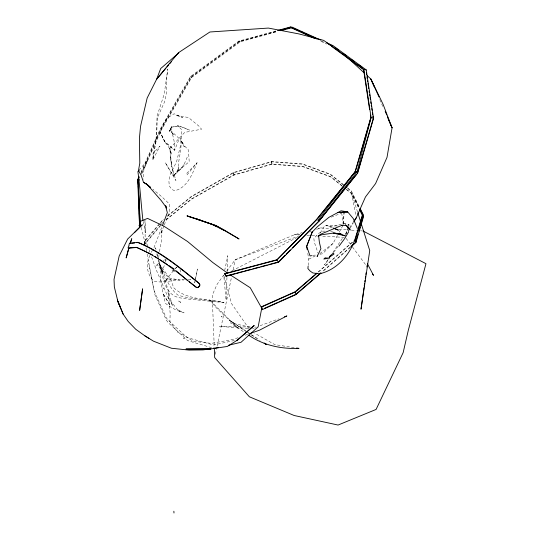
<?xml version="1.0" encoding="UTF-8"?>
<svg xmlns="http://www.w3.org/2000/svg" width="540" height="540" viewBox="0 0 540 540"><rect width="100%" height="100%" fill="white"/><g stroke="black" fill="none" stroke-linecap="round" stroke-linejoin="round"><path stroke-width="0.41" stroke-dasharray="2.7 2.03" d="M226.949 277.459L226.091 300.044L223.709 275.09L217.094 284.317L212.193 295.36L214.245 346.66M227.171 271.607L227.772 255.71L224.728 270.25M343.501 223.763L344.034 212.956L342.725 225.889L337.892 234.637M348.543 231.984L348.644 230.357M348.894 226.287L348.995 224.66L344.75 223.567L330.5 226.908M308.171 265.457L308.704 259.214L307.679 252.788M158.787 260.57L162.209 272.531L158.274 261.144L158.571 258.755M158.666 257.958L159.057 254.772M159.455 251.593L161.285 241.772L162.128 229.406L160.697 234.07L163.991 225.734M165.645 262.022L166.077 259.713L165.665 258.869L163.478 260.564M195.048 281.124L194.724 282.744L195.392 279.437M195.21 280.321L197.465 268.994L195.561 278.613M165.24 260.942L165.665 258.869M215.372 354.308L216.405 349.373M217.094 346.086L231.552 277.04M233.098 269.642L235.163 259.781L294.394 234.731L302.332 232.659M144.234 244.694L144.464 241.184L163.094 219.456M144.686 244.755L144.923 241.232L159.665 224.019M160.427 225.815L144.895 244.154L144.436 244.107L161.089 224.458M345.917 234.272L347.524 228.906M129.506 246.065L129.695 245.437M345.964 234.212L348.239 227.05M348.489 226.253L348.995 224.66L344.797 223.938L344.75 223.567M149.978 255.373C145.53 263.797 146.799 274.651 153.947 281.185C163.809 283.682 173.617 279.166 183.634 280.044M164.288 224.978L165.78 221.191M153.974 247.745L162.115 226.429M172.382 174.353L165.2 162.526L175.932 180.529L171.7 165.807L169.83 148.345L171.524 154.568L169.918 148.898L164.673 141.575L164.93 141.959L160.198 132.246L164.673 141.575L174.582 150.289C174.926 143.829 173.678 137.045 171.322 131.132L179.28 138.632L174.582 150.289L164.93 141.959L160.198 132.246L164.538 121.73L167.353 118.01L174.123 113.771L182.642 117.517L175.642 115.135L188.541 117.572L198.815 126.036L201.596 129.188L184.673 132.415L169.83 148.345L171.349 165.294L173.921 176.863L173.806 175.507L178.274 170.971L179.017 168.696L176.823 171.936C182.574 168.656 185.362 162.257 187.529 156.276M166.104 220.428L169.351 212.828L169.715 204.323L162.479 197.37L152.955 189.277M164.302 265.646L162 271.019L162.729 274.185L161.204 269.156L157.343 264.857L155.608 265.68L160.15 262.359M186.725 173.36L197.073 162.797C192.422 173.583 187.529 187.832 174.548 190.755L171.801 189.344L169.27 185.902L168.865 180.549L170.39 173.867L176.499 162.041L181.406 142.067L181.872 129.904L177.343 125.213L189.446 130.1L180.394 126.164L171.599 126.59L169.175 131.301L172.024 127.022L180.394 126.164M141.102 172.01L160.13 129.303L190.499 76.538L238.842 41.074L275.933 30.956M141.19 172.766L160.508 129.438L190.769 76.822L238.964 41.472L276.743 31.165M141.514 173.448L160.684 130.356L191.363 77.146L240.138 41.377L276.737 31.394M141.602 174.211L161.062 130.484L191.639 77.436L240.26 41.769L276.75 31.813M319.97 254.225L322.454 253.8L333.052 243.385L337.487 235.366M348.401 231.221L349.643 229.102M350.055 228.393L353.369 222.73M151.207 252.362L153.185 249.062M320.26 232.956L325.04 225.288L329.339 226.179L332.357 227.502M169.175 131.301L172.024 127.022L171.599 126.59M180.556 169.243L184.126 164.491M328.205 259.403L324.466 264.951L328.874 258.93M332.883 252.464L343.17 237.202M345.04 234.428L349.252 228.177M349.718 227.489L352.991 222.629M173.435 270.601L166.023 280.139L168.156 278.755L164.228 280.537L171.018 279.099L179.624 280.078L168.446 277.837L163.242 271.377L158.274 261.144M333.761 252.241L338.168 246.22M226.699 271.1L235.163 259.781L298.654 236.081M174.757 268.906L178.052 266.213M187.043 174.899L197.073 162.797M138.989 170.303L147.65 160.022L143.924 169.796L143.242 175.237L143.39 179.185M161.629 223.83L163.235 221.933M160.211 223.385L163.485 219.557M352.229 242.197L317.466 272.585M352.64 242.19L317.736 272.72M350.474 246.895L322.643 271.296M350.359 247.361L322.934 271.411M175.466 268.414L177.019 267.098M167.663 215.723L191.174 196.54L233.51 172.483L271.688 161.555L302.603 163.937L330.507 174.251L343.528 184.721M167.387 216.371L191.45 196.736L233.611 172.78L271.742 161.831L302.522 164.207L330.298 174.474L343.271 184.896M165.807 219.841L191.511 198.896L233.962 174.771L271.91 164.005L302.913 166.394L330.892 176.735L341.996 185.659M166.192 219.956L191.788 199.091L234.063 175.075L271.964 164.281L302.832 166.664L330.689 176.958L342.394 186.368M319.869 253.618L333.052 243.385M231.89 270.857L297.682 237.202M308.704 259.214L316.143 255.488M331.276 217.154L341.064 213.307M309.629 231.984L311.195 231.397M316.683 229.351L320.605 227.887L330.581 228.616M260.118 325.674L278.971 318.809M238.032 337.723L233.26 339.397L211.302 343.386L192.969 341.192L185.652 336.285L177.417 331.978L169.884 321.543L170.181 313.281L167.974 291.573L169.513 300.692L156.499 270.432L151.497 256.608M245.18 335.212L249.149 333.821M318.222 228.508L320.605 227.887M234.353 340.497L213.401 344.999L186.975 337.507L167.677 319.646L166.226 317.763L154.17 291.141L146.725 252.146M312.518 255.508L316.656 254.792M299.822 234.401L294.394 234.731L299.403 234.995M144.835 241.326L144.436 241.279M188.426 279.869L190.822 279.774L188.433 279.7M325.134 231.127L322.097 231.194L318.472 233.638L313.841 238.356L314.273 242.069L318.026 253.071M337.52 225.963L326.126 225.612L331.04 227.259M250.344 327.004L219.449 326.45L249.143 328.475M254.522 327.078L256.19 327.105M184.451 279.578L182.061 279.504L181.69 277.992M306.909 235.386L311.087 235.609M311.918 235.649L316.926 235.919M322.772 236.223L344.466 237.364M252.443 328.705L254.097 328.813M338.897 229.223L348.044 229.892M351.365 230.135L356.353 230.499M360.511 230.803L362.178 230.924M223.992 302.603L186.32 298.87L178.079 297.56L173.941 295.792L170.134 292.849L165.51 285.694L163.013 278.276L159.779 264.539L171.767 281.077L173.367 287.388C186.705 300.564 207.144 298.33 223.992 302.603C208.676 299.39 192.713 300.031 177.822 295.029C168.176 287.321 164.997 275.171 159.779 264.539L160.947 281.306L163.033 293.544L165.362 303.257C170.849 307.766 177.269 310.952 184.079 312.876L178.106 310.014L180.218 311.499L176.87 308.961L170.431 300.733L172.679 306.268L166.88 286.085L159.779 264.539M144.119 242.183L144.572 242.251M294.151 347.625L274.786 344.621L254.725 333.221M330.615 231.545L333.889 232.187M250.027 327.146L230.344 322.765L244.418 332.377M238.842 41.074L240.138 41.377M238.964 41.472L240.26 41.769M211.565 347.686L187.609 340.578L168.311 322.718L166.293 320.058L155.054 295.09L148.574 263.567M321.793 41.243L324.088 42.282M320.888 41.31L326.984 44.084M246.827 332.093L229.534 320.132L246.875 331.634M247.523 332.532L250.304 334.307M250.999 334.753L256.568 338.303M247.57 332.093L251.039 334.395M251.728 334.854L260.057 340.375M190.499 76.538L191.363 77.146M190.769 76.822L191.639 77.436M347.436 187.859L351.344 190.998L359.6 207.468M347.807 188.541L351.047 191.147L359.276 207.556M346.565 189.338L351.79 193.536L358.938 207.792M346.295 189.506L351.493 193.685L358.992 208.636M346.073 238.329L352.053 246.402M352.553 247.077L366.019 265.248M249.007 328.738L231.532 303.561L223.709 275.09M379.802 99.61L383.447 108M147.629 245.99L145.166 239.321L144.916 219.767M149 249.689L150.107 252.767M357.548 212.031L351.709 193.556L355.806 215.352M141.291 227.475L145.544 244.809M156.006 249.446L155.608 247.853L155.918 249.419M156.998 253.415L157.991 257.391M143.12 221.488L145.766 232.835L144.97 220.583M156.863 254.111L157.491 257.236M233.611 172.78L234.063 175.075M233.51 172.483L233.962 174.771M146.07 248.069L146.597 251.329M341.665 212.956L343.46 224.593M170.465 157.417L171.7 165.807M180.063 269.359L180.576 273.449M271.742 161.831L271.964 164.281M271.688 161.555L271.91 164.005M144.895 244.154L144.923 241.232L144.464 241.184L144.436 244.107M157.295 117.943L156.566 138.125L152.827 159.806L159.948 146.131L153.097 153.299L152.827 159.806L156.114 138.092L157.1 115.871L164.167 94.297L167.819 69.039L166.293 79.772L166.374 93.002L164.612 101.743L157.295 117.943M170.62 128.385L170.485 130.788L173.927 135.405L170.897 131.038L171.754 127.238L170.62 128.385M178.639 167.218L178.484 169.222C177.586 158.692 183.242 148.304 180.002 137.889L184.288 146.806L181.197 140.711L184.606 145.982L188.474 150.032L189.203 161.744L182.621 167.123L173.806 175.507L177.046 171.491L178.639 167.218M174.326 271.323L171.815 269.872L174.326 271.323M180.772 302.339L178.268 300.888L180.772 302.339M238.14 328.327L217.289 308.833L209.378 299.72L238.14 328.327M169.763 304.911L163.033 293.544L169.763 304.911"/><path stroke-width="0.81" d="M308.111 266.234L307.908 268.576L310.244 271.181L312.869 272.95L319.444 273.834C336.191 270.074 348.664 256.277 354.577 240.638M129.452 243.223L128.939 245.228M364.014 287.685L361.01 309.218L369.745 250.587L361.105 223.276M364.244 286.031L364.588 283.547M364.824 281.887L365.054 280.233M365.283 278.579L365.627 276.095M365.863 274.435L366.093 272.781M366.903 266.983L367.132 265.329M139.057 176.58L137.7 179.631L139.523 224.816C139.57 226.732 140.953 226.881 139.178 225.389L140.002 224.863L140.164 225.599L138.139 179.604L140.285 226.409L139.178 225.389L139.523 224.816L138.139 179.604L139.158 177.322M139.9 226.496L140.002 224.863M317.5 255.157L317.149 256.547L320.915 248.717L319.424 242.521L318.573 235.629L321.199 234.002L342.434 225.113M326.288 42.593L333.113 45.677L366.248 69.93L373.545 118.395L357.656 173.158L318.654 221.555L278.552 262.238L226.091 276.257L224.728 273.638L276.953 259.747L316.521 219.51L355.097 171.7L370.805 117.585L370.427 115.108M226.091 276.257L224.728 273.638M139.806 226.368L140.312 226.26M128.858 248.279L126.144 257.924L128.79 248.191L136.917 247.442L152.624 254.995M357.419 173.144L373.262 118.557M350.98 246.814L355.961 242.433L363.454 216.797L362.981 214.204L359.978 208.217M355.536 242.453L357.905 234.454M358.85 231.255L360.038 227.252M360.511 225.653L362.873 217.654M353.909 241.076L355.178 239.963L362.981 214.204M130.343 243.304L131.74 238.7L130.208 243.425M354.753 239.983L362.637 214.265L360.018 209.041M128.743 245.855L128.027 247.988L136.202 247.327C158.666 256.466 177.262 272.052 195.851 287.172L196.493 287.516A2.369 2.16 -28 0 0 198.335 287.408L199.651 286.051A2.646 2.39 -29.9 0 0 199.672 284.256L198.848 283.277C179.739 267.732 160.556 251.802 137.504 242.339L129.452 243.209M311.688 255.65L310.034 255.933L306.659 246.362L312.478 231.35L306.659 246.362L307.166 249.575M162.439 225.686L167.333 212.652L165.524 205.814M353.781 222.021L356.265 217.775L365.459 196.972L375.59 183.56L387.011 157.376L392.06 127.845L383.103 104.369L370.852 79.002L367.166 75.627M138.53 181.116L139.212 179.584M348.543 231.984L344.756 238.484L339.066 246.091M353.923 221.245L356.265 217.775M356.366 174.454L318.533 221.4L292.673 247.644M165.854 68.27L156.654 79.191L147.164 98.037L140.549 126.34L139.408 138.429L139.793 163.188L138.665 169.506L138.76 171.038L141.143 175.23L143.512 182.345L147.906 185.281L161.251 200.603L166.712 208.028L165.841 205.943M166.941 66.98L168.561 65.056M169.648 63.767L171.268 61.844M138.989 170.303L137.903 171.585C140.09 187.9 141.143 204.397 142.931 220.678M139.907 222.237L141.021 221.083L147.542 218.396L163.809 226.105L187.549 241.495L212.841 262.548L227.3 272.97M311.823 232.497L317.507 226.618L328.941 217.316L341.071 210.789L347.706 211.903L353.389 218.714L357.298 228.42M224.654 273.942L276.939 260.024L316.649 219.672L355.334 171.707L371.081 117.423L363.852 69.383L330.966 45.407L328.671 44.368M278.566 261.968L285.032 255.4M286.207 254.212L290.318 250.034M134.379 232.74L142.304 224.741L127.642 239.078L119.185 256.014L114.035 279.376L114.338 286.929L117.882 301.408L123.14 314.091L128.243 321.529L135.749 329.279L144.909 335.853L153.488 341.172L171.45 348.246L189.061 350.102L202.972 349.9L210.857 348.908L227.333 346.451L238.154 339.626L237.58 339.802M351.108 246.341L354.908 243.007M178.848 52.846L160.691 68.546L156.654 79.191L178.382 52.772L209.898 31.988L268.394 28.073L298.883 33.905L323.629 40.372L331.715 45.92M316.832 273.132L295.211 291.735L261.569 306.72L262.17 309.683L295.893 294.624L321.044 273.024M262.17 309.683L261.691 306.976L295.38 291.938L317.101 273.267M320.76 272.909L295.718 294.415L278.883 301.921M139.178 225.389L139.975 225.011L140.285 226.409M264.344 308.408L277.351 302.603M317.979 236.291L321.793 234.751L333.7 233.03L341.179 234.05L333.997 233.044M284.472 316.805L286.828 315.947L259.484 330.19L250.742 333.261M139.523 224.816L139.961 224.694M277.547 30.517L290.446 27L292.194 27.175L320.99 40.196M279.153 30.503L290.412 27.439L291.573 27.554M287.314 28.505L289.757 27.844M280.807 30.706L291.35 27.83M221.319 316.724L221.873 316.568M226.166 275.954L235.035 273.584M236.648 273.152L243.095 271.431M244.708 271.006L251.154 269.285M252.767 268.853L259.22 267.131M260.827 266.699L267.28 264.978M268.893 264.546L277.756 262.177M218.261 347.51L215.062 348.212L213.658 348.003M228.67 345.236L241.07 342.259L258.161 326.835L261.752 308.198L250.256 287.759L230.081 274.766M136.782 242.69L138.22 242.453C161.075 251.721 179.969 267.617 198.828 283.048L199.557 283.959A2.653 2.396 -29.8 0 1 199.53 285.755L198.221 287.111A2.356 2.147 -28 0 1 197.613 287.307M131.686 243.297L134.629 243.047M341.84 225.376L346.511 225.47L350.129 229.898L346.511 225.47M183.674 338.324L184.248 338.351M139.502 224.964L139.975 225.011M296.575 348.003L298.991 348.374C281.381 349.151 263.189 345.357 248.609 335.084M163.161 288.394L163.505 288.454M363.852 69.383L366.248 69.93M333.221 233.078L345.337 235.872L340.092 234.002M215.845 226.152L211.923 224.303L196.864 219.065L215.777 225.511L239.038 238.964L223.985 229.858L215.777 225.511L187.117 215.933L196.115 218.822M187.117 215.933L201.251 220.475M196.904 219.091L211.923 224.303L223.688 230.182M333.248 228.123L338.384 230.148L333.862 228.163M373.545 118.395L371.081 117.423L357.055 171.733L318.654 221.555L317.912 220.3L355.334 171.707L357.055 171.733L357.656 173.158M300.469 31.374L303.487 32.744M304.999 33.426L309.528 35.478M311.04 36.16L315.569 38.212M329.164 44.368L332.181 45.738M290.446 27L317.203 39.157M290.412 27.439L314.03 38.185M363.008 230.985L425.965 263.682L408.321 330.244L403.137 352.674L376.083 409.442L338.081 425.048L294.151 415.496L249.352 396.779L214.684 357.595L214.312 348.347M143.512 182.345L146.273 183.803L150.201 187.367M144.909 335.853L148.912 338.33M355.097 171.7L356.839 172.787M154.737 256.372L158.267 258.66M159.678 259.578L167.441 264.613M168.851 265.525L173.792 268.731M331.466 46.305L363.589 69.687L369.556 109.33M335.637 48.053L338.337 50.024M343.055 53.474L346.43 55.937M351.149 59.393L354.524 61.857M358.567 64.814L362.617 67.77M150.552 187.353L147.758 185.179L150.133 187.319M187.346 280.274L176.209 270.844M189.304 281.806L196.378 287.213A2.356 2.147 -28 0 0 196.985 287.341M146.273 183.803L147.906 185.281M347.531 57.618L364.102 72.812M345.404 224.829L348.719 227.86M372.499 273.996L373.498 275.346L367.362 263.668M276.939 260.024L278.552 262.238M362.327 214.542L363.454 216.797M359.363 209.378L362.738 216.108M378.999 96.937L370.852 79.002L374.166 86.636M388.085 118.685L389.414 121.736M390.076 123.269L392.06 127.845L387.369 116.505M120.778 308.387L117.882 301.408L123.14 314.091M385.182 111.22L386.741 114.993M355.178 239.963L355.961 242.433M357.804 212.834L360.599 221.67M117.383 299.74L117.497 300.112M295.38 291.938L295.893 294.624M366.363 72.738L366.613 74.398M366.991 76.903L367.24 78.57M367.49 80.231L367.74 81.898M367.996 83.565L368.246 85.232M368.496 86.9L368.746 88.567M369.124 91.064L369.374 92.731M369.623 94.399L369.873 96.059M370.123 97.727L370.379 99.394M370.751 101.891L371.007 103.558M371.257 105.226L371.507 106.893M371.756 108.56L372.006 110.228M372.384 112.725L372.634 114.392M372.883 116.059L373.133 117.727M173.867 511.232L173.988 513M138.281 186.151L138.605 194.495M138.8 199.503L139.124 207.853M139.313 212.861L139.671 222.041M139.766 309.231L139.624 310.406L142.607 288.832L139.766 309.231M330.372 255.609L329.177 257.33L333.976 254.111L333.484 253.01L330.372 255.609M254.084 325.566L237.154 340.315L254.084 325.566M325.1 257.992L323.804 259.051L329.812 258.066L325.1 257.992M340.868 212.294L337.419 212.551L347.706 211.903L340.868 212.294M210.857 348.908L186.077 349.056L210.857 348.908M266.301 344.52L264.215 343.184L266.301 344.52"/></g></svg>
